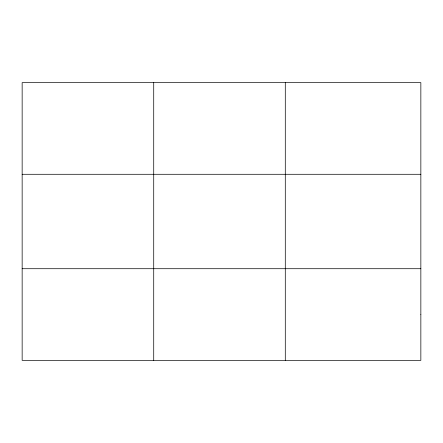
<?xml version="1.0" encoding="UTF-8"?>
<svg xmlns="http://www.w3.org/2000/svg" width="443" height="443" viewBox="0 0 443 443"><rect width="100%" height="100%" fill="white"/><g stroke="black" fill="none" stroke-linecap="round" stroke-linejoin="round"><path stroke-width="0.66" d="M153.721 82.642L153.721 360.358M285.292 82.642L285.292 360.358M22.15 174.287L420.85 174.287M22.15 268.713L420.85 268.713M420.85 314.536L420.85 360.358L22.15 360.358L22.15 82.642L420.85 82.642L420.85 314.536"/></g></svg>
